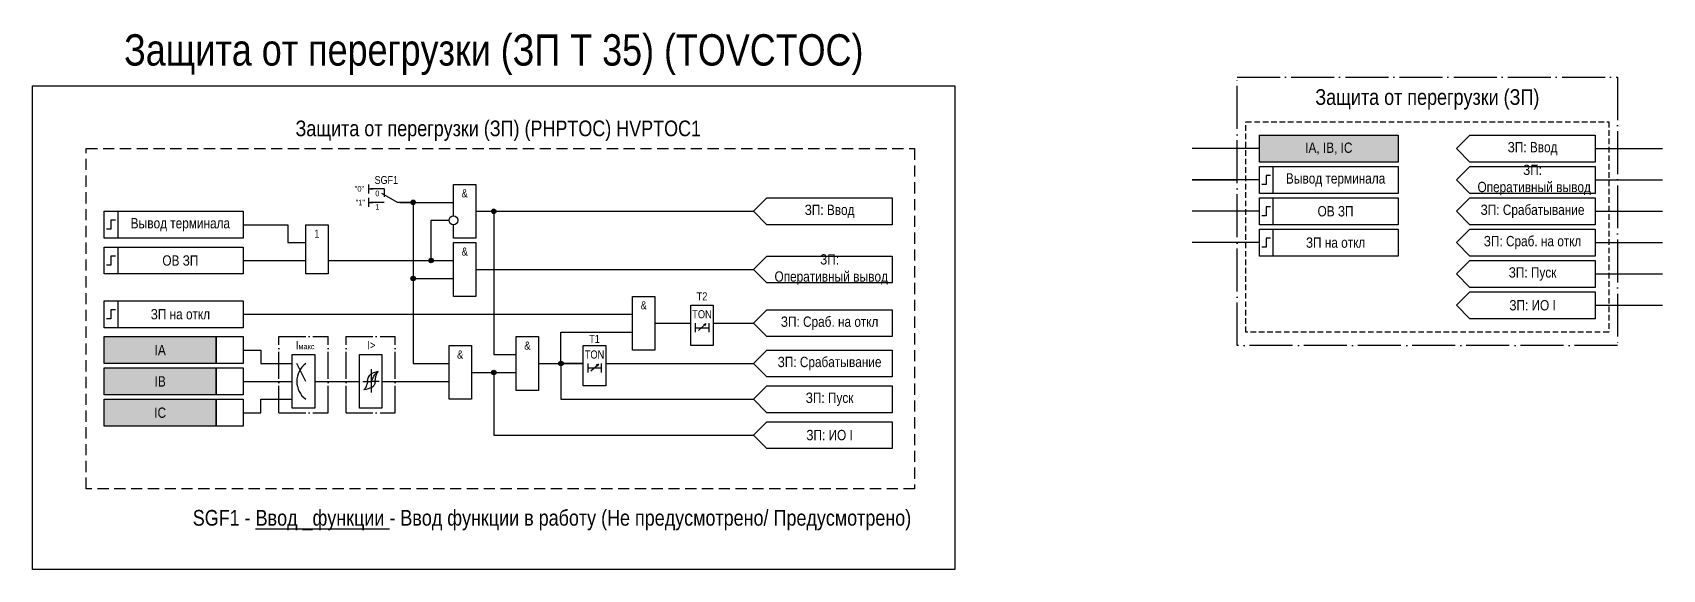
# Model space of a CAD drawing. Header units: millimetres. Extents: x -519 to 364, y 0 to 120.
# Drawn here: x -519 to -155, y 0 to 119.9 of the extents above; entities that cross this region are included whole.
import ezdxf
from ezdxf.enums import TextEntityAlignment as Align

# ---------------------------------------------------------------- set-up
doc = ezdxf.new("R2010")
doc.units = ezdxf.units.MM
doc.linetypes.add('ACAD_ISO04W100', pattern=[30, 24, -3, 0, -3])
doc.linetypes.add('штриховая2', pattern=[0.375, 0.25, -0.125])
doc.layers.add('TEXT', color=7, linetype='Continuous', lineweight=25)
doc.layers.add('Основная', color=7, linetype='Continuous')
doc.styles.add('1.8_Gost_RD', font='ARIALN.TTF', dxfattribs={"height": 1.8})
doc.styles.add('2.5_Gost_RD', font='ARIALN.TTF', dxfattribs={"height": 2.5})
doc.styles.add('3.5_Gost_RD', font='ARIALN.TTF', dxfattribs={"height": 3.5})
doc.styles.add('Вывод', font='ARIALN.TTF', dxfattribs={"height": 2.5})
doc.styles.add('Компонент', font='ARIALN.TTF', dxfattribs={"height": 3.5})

# ---------------------------------------------------------------- blocks, each defined once
blk = doc.blocks.new('*U70')
at = {"layer": 'Основная', "linetype": 'ACAD_ISO04W100', "ltscale": 0.25}
for p, q in [((0, 0), (11, 0)), ((0, -17), (0, 0)), ((11, -17), (11, 0)), ((0, -17), (11, -17))]:
    blk.add_line(p, q, dxfattribs=at)
at = {"layer": 'Основная', "style": 'Компонент'}
blk.add_attdef('ОУ', text='', height=3.5, dxfattribs=at).set_placement((11, 0), align=Align.MIDDLE_CENTER)
blk = doc.blocks.new('Точка')
at = {"ltscale": 100}
h = blk.add_hatch(color=256, dxfattribs=at)
h.dxf.hatch_style = 1
edge = h.paths.add_edge_path()
edge.add_arc((0, 0), 0.5, 0, 360)
blk.add_circle((0, 0), 0.5, dxfattribs=at)
blk = doc.blocks.new('*U79')
at = {"layer": 'Основная', "color": 0}
blk.add_line((0, 0), (7, 4), dxfattribs=at)
at = {"layer": 'Основная', "ltscale": 0.35}
blk.add_line((6, 6), (6, 2.5), dxfattribs=at)
blk = doc.blocks.new('*U81')
at = {"layer": 'Основная', "color": 0}
for p, q in [((-3, 6), (-9, 6)), ((-3, 0), (-9, 0)), ((9, 0), (3, 0))]:
    blk.add_line(p, q, dxfattribs=at)
at = {"layer": 'Основная', "ltscale": 0.25, "xscale": -1}
blk.add_blockref('*U79', (3, 0), dxfattribs=at)
at = {"layer": 'Основная'}
for tag, height, style, p in [('ОУ', 3.5, 'Компонент', (-2, 10)), ('В1', 2.5, 'Вывод', (-14, 6)), ('В2', 2.5, 'Вывод', (-6, 4)), ('В3', 2.5, 'Вывод', (-6, -2))]:
    blk.add_attdef(tag, text='', height=height, dxfattribs=dict(at, style=style)).set_placement(p, align=Align.MIDDLE_CENTER)

msp = doc.modelspace()

# ---------------------------------------------------------------- hatches: boundary and pattern name
at = {"ltscale": 100, "true_color": 0xef8637}
h = msp.add_hatch(color=30, dxfattribs=at)
h.dxf.hatch_style = 1
h.paths.add_polyline_path([(-245, 97), (-214, 97), (-214, 91), (-245, 91)])
h = msp.add_hatch(color=30, dxfattribs=at)
h.dxf.hatch_style = 1
h.paths.add_polyline_path([(-503, 52), (-478, 52), (-478, 46), (-503, 46)])
h = msp.add_hatch(color=30, dxfattribs=at)
h.dxf.hatch_style = 1
h.paths.add_polyline_path([(-503, 45), (-478, 45), (-478, 39), (-503, 39)])
h = msp.add_hatch(color=30, dxfattribs=at)
h.dxf.hatch_style = 1
h.paths.add_polyline_path([(-503, 38), (-478, 38), (-478, 32), (-503, 32)])

# ---------------------------------------------------------------- linework, layer by layer
at = {"ltscale": 100}
for p, q in [((-245, 94), (-260, 94)), ((-170, 94), (-155, 94)), ((-444, 86), (-444, 84)), ((-444, 85), (-443, 85)), ((-444, 84), (-444, 84)), ((-245, 87), (-260, 87)), ((-260, 87), (-250, 87)), ((-170, 87), (-155, 87)), ((-444, 83), (-444, 81)), ((-444, 82), (-443, 82)), ((-245, 80), (-260, 80)), ((-170, 80), (-155, 80)), ((-245, 73), (-260, 73)), ((-170, 73), (-155, 73)), ((-472, 69), (-458, 69)), ((-198, 69), (-201, 66)), ((-201, 66), (-198, 63)), ((-198, 69), (-170, 69)), ((-170, 66), (-155, 66)), ((-198, 62), (-201, 59)), ((-198, 62), (-170, 62)), ((-201, 59), (-198, 56)), ((-170, 59), (-155, 59)), ((-370.29, 53.4), (-368.62, 54.88)), ((-368.62, 54.88), (-369.14, 54.66)), ((-368.62, 54.88), (-368.88, 54.42))]:
    msp.add_line(p, q, dxfattribs=at)
at = {"color": 7, "ltscale": 100}
for p, q in [((-458, 42), (-460, 46)), ((-394.29, 44.4), (-392.62, 45.88)), ((-392.62, 45.88), (-393.14, 45.66)), ((-392.62, 45.88), (-392.88, 45.42)), ((-445.21, 42), (-443.4, 42)), ((-441.58, 42), (-443.4, 42))]:
    msp.add_line(p, q, dxfattribs=at)
msp.add_line((-443.4, 44.72), (-443.4, 39.52))
at = {"color": 251, "linetype": 'ACAD_ISO04W100', "lineweight": 30, "ltscale": 0.4, "true_color": 0x58595b}
msp.add_lwpolyline([(-250, 110), (-165, 110), (-165, 50), (-250, 50)], close=True, dxfattribs=at)
at = {"color": 3, "ltscale": 100}
msp.add_lwpolyline([(-519, 108), (-313, 108), (-313, 0), (-519, 0)], close=True, dxfattribs=at)
at = {"linetype": 'штриховая2', "ltscale": 5}
msp.add_lwpolyline([(-248, 100), (-167, 100), (-167, 53), (-248, 53)], close=True, dxfattribs=at)
at = {"ltscale": 100}
for points in [[(-245, 97), (-214, 97), (-214, 91), (-245, 91)], [(-245, 90), (-242, 90), (-242, 84), (-245, 84)], [(-245, 90), (-214, 90), (-214, 84), (-245, 84)], [(-355, 83), (-327, 83), (-327, 77), (-355, 77), (-358, 80)], [(-245, 83), (-242, 83), (-242, 77), (-245, 77)], [(-245, 83), (-214, 83), (-214, 77), (-245, 77)], [(-198, 83), (-170, 83), (-170, 77), (-198, 77), (-201, 80)], [(-503, 80), (-500, 80), (-500, 74), (-503, 74)], [(-503, 80), (-472, 80), (-472, 74), (-503, 74)], [(-458, 77), (-453, 77), (-453, 66), (-458, 66)], [(-425, 73), (-420, 73), (-420, 61), (-425, 61)], [(-245, 76), (-242, 76), (-242, 70), (-245, 70)], [(-245, 76), (-214, 76), (-214, 70), (-245, 70)], [(-198, 76), (-170, 76), (-170, 70), (-198, 70), (-201, 73)], [(-503, 72), (-500, 72), (-500, 66), (-503, 66)], [(-503, 72), (-472, 72), (-472, 66), (-503, 66)], [(-355, 70), (-327, 70), (-327, 64), (-355, 64), (-358, 67)], [(-503, 60), (-500, 60), (-500, 54), (-503, 54)], [(-503, 60), (-472, 60), (-472, 54), (-503, 54)], [(-385, 61), (-380, 61), (-380, 49), (-385, 49)], [(-372, 59), (-367, 59), (-367, 50), (-372, 50)], [(-355, 58), (-327, 58), (-327, 52), (-355, 52), (-358, 55)], [(-503, 52), (-478, 52), (-478, 46), (-503, 46)], [(-478, 52), (-472, 52), (-472, 46), (-478, 46)], [(-411, 52), (-406, 52), (-406, 40), (-411, 40)], [(-461, 48), (-456, 48), (-456, 36), (-461, 36)], [(-446, 48), (-441, 48), (-441, 36), (-446, 36)], [(-426, 50), (-421, 50), (-421, 38), (-426, 38)], [(-396, 50), (-391, 50), (-391, 41), (-396, 41)], [(-355, 49), (-327, 49), (-327, 43), (-355, 43), (-358, 46)], [(-503, 45), (-478, 45), (-478, 39), (-503, 39)], [(-478, 45), (-472, 45), (-472, 39), (-478, 39)], [(-355, 41), (-327, 41), (-327, 35), (-355, 35), (-358, 38)], [(-503, 38), (-478, 38), (-478, 32), (-503, 32)], [(-478, 38), (-472, 38), (-472, 32), (-478, 32)], [(-355, 33), (-327, 33), (-327, 27), (-355, 27), (-358, 30)]]:
    msp.add_lwpolyline(points, close=True, dxfattribs=at)
for points in [[(-201, 94), (-198, 97), (-170, 97), (-170, 91), (-198, 91), (-201, 94)], [(-201, 87), (-198, 90), (-170, 90), (-170, 84), (-198, 84), (-201, 87)], [(-425, 79), (-425, 86), (-420, 86), (-420, 74), (-425, 74), (-425, 77)], [(-437, 82), (-425, 82)], [(-437, 82), (-434, 82), (-434, 46), (-426, 46)], [(-437, 82), (-434, 82), (-434, 65), (-425, 65)], [(-472, 77), (-462, 77), (-462, 73), (-458, 73)], [(-453, 69), (-430, 69), (-430, 78), (-426, 78)], [(-420, 80), (-358, 80)], [(-420, 80), (-416, 80), (-416, 48), (-411, 48)], [(-453, 69), (-446, 69)], [(-453, 69), (-425, 69)], [(-420, 67), (-358, 67)], [(-201, 66), (-198, 69), (-170, 69), (-170, 63), (-198, 63), (-201, 66)], [(-201, 59), (-198, 62), (-170, 62), (-170, 56), (-198, 56), (-201, 59)], [(-472, 57), (-385, 57)], [(-380, 55), (-372, 55)], [(-371, 55), (-371, 53)], [(-368, 55), (-368, 53)], [(-367, 55), (-358, 55)], [(-396, 46), (-401, 46), (-401, 53), (-385, 53)], [(-371, 54), (-368, 54)], [(-472, 49), (-468, 49), (-468, 46), (-461, 46)], [(-421, 44), (-411, 44)], [(-421, 44), (-416, 44), (-416, 30), (-358, 30)], [(-406, 46), (-396, 46)], [(-406, 46), (-401, 46), (-401, 38), (-358, 38)], [(-395, 46), (-395, 44)], [(-395, 45), (-392, 45)], [(-392, 46), (-392, 44)], [(-391, 46), (-358, 46)], [(-472, 42), (-461, 42)], [(-456, 42), (-446, 42)], [(-441, 42), (-426, 42)], [(-472, 35), (-468, 35), (-468, 38), (-461, 38)]]:
    msp.add_lwpolyline(points, dxfattribs=at)
at = {"linetype": 'штриховая2', "ltscale": 10}
msp.add_lwpolyline([(-507, 94), (-322, 94), (-322, 18), (-507, 18)], close=True, dxfattribs=at)
at = {"lineweight": 30, "ltscale": 100}
for points in [[(-242.5, 88), (-243.5, 88), (-243.5, 86), (-244.5, 86)], [(-242.5, 81), (-243.5, 81), (-243.5, 79), (-244.5, 79)], [(-500.5, 78), (-501.5, 78), (-501.5, 76), (-502.5, 76)], [(-242.5, 74), (-243.5, 74), (-243.5, 72), (-244.5, 72)], [(-500.5, 70), (-501.5, 70), (-501.5, 68), (-502.5, 68)], [(-500.5, 58), (-501.5, 58), (-501.5, 56), (-502.5, 56)]]:
    msp.add_lwpolyline(points, dxfattribs=at)
msp.add_circle((-425, 78), 1)
at = {"color": 7, "ltscale": 100}
msp.add_arc((-455, 42), 5, 126.8699, 233.1301, dxfattribs=at)
for points in [[(-444.2, 41.92), (-444.05, 42.71), (-443.56, 43.54), (-441.8, 44.26)], [(-443.4, 42), (-443, 42.72), (-442.53, 43.6), (-441.8, 44.26)], [(-442.52, 41.92), (-442.4, 42.71), (-442.19, 43.54), (-441.8, 44.26)], [(-444.2, 41.92), (-444.4, 41.13), (-445, 40.12)], [(-442.52, 41.92), (-442.75, 41.13), (-443.24, 40.67), (-445, 40.12)]]:
    msp.add_spline(points, degree=3)

# ---------------------------------------------------------------- block references
at = {"ltscale": 100}
for p in [(-434, 82), (-416, 80), (-430, 69), (-434, 65), (-416, 44), (-401, 46)]:
    msp.add_blockref('Точка', p, dxfattribs=at)
at = {"layer": 'Основная', "ltscale": 0.25, "xscale": 0.5, "yscale": 0.5, "zscale": 0.5}
msp.add_blockref('*U81', (-439, 82), dxfattribs=at).add_auto_attribs({'ОУ': 'SGF1', 'В1': '"0"', 'В2': '0', 'В3': '1'})
at = {"layer": 'Основная', "ltscale": 0.25}
for p in [(-464, 52), (-449, 52)]:
    msp.add_blockref('*U70', p, dxfattribs=at)

# ---------------------------------------------------------------- texts
at = {"color": 30, "ltscale": 100, "attachment_point": 5, "style": '3.5_Gost_RD'}
for s, insert, char_height, width in [('{\\C3;Защита от перегрузки (ЗП Т 35) (TOVCTOC)}', (-416, 115), 7, 191), ('Защита от перегрузки (ЗП) (РHPTOC) {\\C6;HVРTOC1}', (-415, 98), 3.5, 171), ('SGF1 - {\\LВвод _функции} - Ввод функции в работу (Не предусмотрено/ Предусмотрено)', (-403, 11), 3.5, 176)]:
    msp.add_mtext(s, dxfattribs=dict(at, insert=insert, char_height=char_height, width=width))
at = {"color": 30, "ltscale": 100, "true_color": 0xef8637, "insert": (-207.5, 105), "char_height": 3.5, "width": 85, "attachment_point": 5, "style": '3.5_Gost_RD'}
msp.add_mtext('Защита от перегрузки (ЗП)', dxfattribs=at)
at = {"color": 0, "ltscale": 100, "char_height": 2.3, "attachment_point": 5, "style": '2.5_Gost_RD'}
for s, insert, width in [('{\\C256;IA, IB, IC}', (-229.5, 94), 23.725), ('{\\C256;Вывод терминала}', (-228, 87), 28)]:
    msp.add_mtext(s, dxfattribs=dict(at, insert=insert, width=width))
at = {"ltscale": 100, "attachment_point": 5, "style": '2.5_Gost_RD'}
for s, insert, char_height, width in [('ЗП: Ввод', (-184, 94), 2.3, 28), ('&', (-422.5, 84), 1.8, 5), ('Вывод терминала', (-486, 77), 2.3, 28), ('1', (-455.5, 75), 1.8, 5), ('&', (-422.5, 71), 1.8, 5), ('ЗП: Пуск', (-184, 66), 2.3, 28), ('T2', (-369.5, 61), 1.8, 5), ('&', (-382.5, 59), 1.8, 5), ('ЗП: ИО I', (-184, 59), 2.3, 28), ('TON', (-369.5, 57), 1.8, 5), ('T1', (-393.5, 51.5), 1.8, 5), ('&', (-423.5, 48), 1.8, 5), ('&', (-408.5, 50), 1.8, 5), ('TON', (-393.5, 48), 1.8, 5)]:
    msp.add_mtext(s, dxfattribs=dict(at, insert=insert, char_height=char_height, width=width))
at = {"ltscale": 100, "insert": (-446.84, 82.6), "char_height": 1.25, "attachment_point": 1, "style": '3.5_Gost_RD'}
msp.add_mtext_dynamic_manual_height_columns('"1"', width=2, gutter_width=17.5, heights=[0], dxfattribs=at)
at = {"color": 7, "ltscale": 100, "char_height": 1.8, "attachment_point": 1, "style": '1.8_Gost_RD'}
for s, insert in [('\\pi2.7859;I{\\H0.66667x;макс}', (-463, 51)), ('\\pi4.7676;I>', (-449, 51))]:
    msp.add_mtext_dynamic_manual_height_columns(s, width=11, gutter_width=17.5, heights=[0], dxfattribs=dict(at, insert=insert))
at = {"layer": 'TEXT', "ltscale": 100, "char_height": 2.3, "width": 28, "attachment_point": 5, "style": '2.5_Gost_RD'}
for s, insert in [('ЗП:\\P Оперативный вывод', (-184, 87)), ('ЗП: Ввод', (-341, 80)), ('ЗП: Срабатывание', (-184, 80)), ('ЗП:\\P Оперативный вывод', (-341, 67)), ('ЗП: Сраб. на откл', (-341, 55)), ('ЗП: ИО I', (-341, 30))]:
    msp.add_mtext(s, dxfattribs=dict(at, insert=insert))
at = {"layer": 'TEXT', "color": 0, "ltscale": 100, "char_height": 2.3, "width": 28, "attachment_point": 5, "style": '2.5_Gost_RD'}
for s, insert in [('{\\C256;ОВ ЗП}', (-228, 80)), ('{\\C256;ЗП на откл}', (-228, 73)), ('{\\C256;ЗП: Сраб. на откл}', (-184, 73)), ('{\\C256;ОВ ЗП}', (-486, 69)), ('{\\C256;ЗП на откл}', (-486, 57)), ('{\\C256;ЗП: Срабатывание}', (-341, 46)), ('{\\C256;ЗП: Пуск}', (-341, 38))]:
    msp.add_mtext(s, dxfattribs=dict(at, insert=insert))
at = {"layer": 'Основная', "color": 0, "ltscale": 100, "char_height": 2.3, "width": 25, "attachment_point": 5, "style": '2.5_Gost_RD'}
for s, insert in [('{\\C256;IA}', (-490.5, 49)), ('{\\C256;IB}', (-490.5, 42)), ('{\\C256;IС}', (-490.5, 35))]:
    msp.add_mtext(s, dxfattribs=dict(at, insert=insert))

doc.saveas('drawing.dxf')
